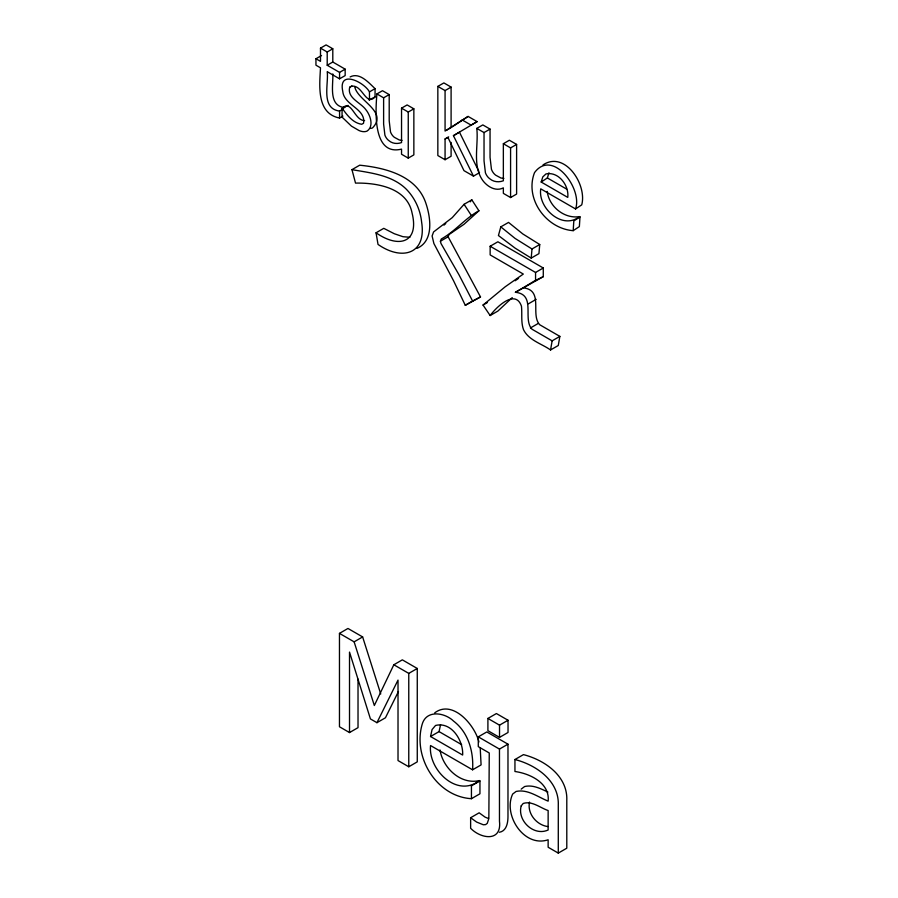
<?xml version="1.0" encoding="UTF-8"?>
<svg xmlns="http://www.w3.org/2000/svg" width="898" height="898" viewBox="0 0 898 898"><rect width="100%" height="100%" fill="white"/><g stroke="black" fill="none" stroke-linecap="round" stroke-linejoin="round"><path stroke-width="1.35" d="M579.491 216.609C562.507 230.382 537.734 208.022 540.742 188.849L575.551 208.942C582.847 188.726 552.562 148.249 534.534 172.607C524.365 198.66 546.13 228.687 573.193 230.663L573.811 220.975L579.985 216.901L579.491 216.609C564.314 219.146 548.936 206.45 547.219 191.397M579.985 216.901L579.367 226.588L573.193 230.663M531.212 258.096L531.998 248.982L539.732 244.514L522.849 233.974L508.537 222.412L500.803 226.868L498.435 235.534L515.115 248.129L531.212 258.096L538.935 253.64L539.732 244.514M529.551 802.06C526.946 813.543 536.667 825.161 547.926 826.575M515.418 292.288L543.279 276.663L543.279 267.997L497.874 241.787L490.151 246.243L490.151 254.909L523.309 274.058L505.147 286.821L483.045 305.051L490.151 315.546C496.179 307.318 515.362 288.449 521.457 306.184C522.288 313.986 520.806 322.135 523.512 329.678C528.686 340.297 541.516 343.62 550.553 349.962L552.135 340.847L559.858 336.38L539.732 324.75C530.078 314.48 544.166 290.076 523.141 287.831L515.418 292.288C536.432 294.544 522.355 318.936 531.998 329.218L552.135 340.847M559.858 336.38L558.287 345.494L550.553 349.962M430.546 736.517L432.061 729.58L435.541 725.472C451.559 721.341 463.536 740.872 462.65 755.05L430.546 736.517L439.055 731.601L440.57 724.675M350.13 76.936C359.582 71.907 368.854 82.863 375.061 88.644L375.061 96.928C365.711 106.862 362.534 84.053 351.387 86.264L349.681 87.297C346.931 98.129 360.738 102.507 365.913 109.758C370.38 115.236 374.208 126.461 366.934 131.164A21.53 12.437 60 0 1 359.043 130.547L351.444 126.124L342.071 117.133L342.071 108.433C351.444 98.567 354.317 120.635 364.588 120.568M541.18 182.036L542.807 176.884L545.984 173.931C558.646 171.282 569.209 185.56 567.761 197.392L541.18 182.036L547.353 177.961L548.981 172.809M472.775 301.414L458.957 274.743L440.997 243.515L440.402 241.225L441.288 239.003C455.185 231.314 465.085 218.36 478.926 210.783L471.82 199.839L464.086 204.306L452.244 217.642L433.588 231.942L432.106 235.983L433.891 243.515L453.625 280.894L465.276 305.286L480.509 296.946L448.124 236.769L449.022 234.546L464.019 224.287L478.926 210.783M349.513 732.566L349.513 652.094L370.425 718.916L376.936 722.688L398.016 680.1L398.016 760.561L408.77 766.769L417.267 761.863L417.267 668.482L402.338 659.85L393.829 664.767L374.331 705.502L354.126 641.846L339.466 633.382L339.466 726.763L349.513 732.566L358.021 727.649L358.021 679.101M398.465 691.471L385.444 717.771L376.936 722.688M470.215 201.848L471.82 199.839M434.744 712.832C452.794 699.194 474.941 725.258 478.926 741.984M443.982 225.117L445.756 223.546M512.253 297.597L497.874 311.078L490.151 315.546M543.032 164.895C564.876 150.348 587.281 184.696 581.724 204.867L575.551 208.942M521.177 789.14L524.612 786.536C532.783 784.549 540.708 788.657 547.892 792.081M515.149 280.76L518.55 278.369M479.51 172.652L473.482 176.131L453.434 135.665L477.119 121.623L468.116 116.426L445.071 131.063L445.071 90.575L437.842 86.399L437.842 155.545L445.071 159.732L451.099 156.252L451.099 142.412M452.233 126.843L468.116 116.426M523.141 287.831L534.692 280.816M342.924 116.111L339.567 118.042C316.163 113.462 319.598 85.231 320.496 67.81L315.95 65.184L315.95 58.752L320.496 61.367L320.496 48.133L326.086 44.9L332.799 48.773L332.799 62.018L345.158 69.157L345.158 75.589L339.567 78.822L327.209 71.683C328.848 83.896 320.541 108.579 339.567 111.071L342.924 109.141M320.496 48.133L327.209 52.005L332.799 48.773M315.95 58.752L321.551 55.519M327.209 52.005L327.209 65.251L332.799 62.018M327.209 65.251L339.567 72.379L345.158 69.157M349.681 87.297L351.915 86.006M369.471 100.161L369.471 91.877L375.061 88.644M342.071 108.433L348.02 105.414M376.891 93.931L383.614 97.815L383.614 124.047L384.894 135.104A7.296 4.221 60 0 0 388.845 140.593C392.37 143.691 397.23 144.174 401.541 142.569L401.541 108.164L407.142 104.931L413.855 108.815L413.855 154.883L408.253 158.115L401.541 154.243L401.541 149.124C371.996 156.432 375.701 109.04 376.891 93.931L382.492 90.709L389.204 94.582L389.204 120.815L390.495 131.871A7.296 4.221 60 0 0 394.447 137.372L399.318 139.987L402.035 140.346M369.112 99.959L375.061 96.928M383.614 97.815L389.204 94.582M437.842 86.399L443.87 82.919L451.099 87.095L451.099 127.583L446.284 130.367M445.071 90.575L451.099 87.095M401.541 108.164L408.253 112.037L413.855 108.815M409.903 237.263L403.022 236.713L394.312 233.738L383.772 228.339L376.049 232.795C399.026 248.903 419.456 242.606 412.07 213.017C407.142 187.749 377.003 182.687 355.518 183.102L351.96 169.655L359.694 165.198C384.714 167.735 415.089 175.121 425.203 201.332C430.591 216.003 434.565 240.754 416.941 248.398M445.071 159.732L445.071 138.977L448.697 136.889M477.119 121.623L471.091 125.103L462.088 119.905M453.434 135.665L459.462 132.186L478.903 171.417M476.793 128.392L484.033 132.567L484.033 160.843L485.414 172.753A7.869 4.546 60 0 0 489.668 178.668C493.462 182.002 498.704 182.53 503.351 180.79L503.351 143.725L509.379 140.245L516.608 144.421L516.608 194.069L510.58 197.549L503.351 193.373L503.351 187.862C495.685 191.824 487.255 186.604 482.686 180.375C472.146 165.232 478.679 145.33 476.793 128.392L482.821 124.912L490.05 129.088L490.05 157.363L491.442 169.273A7.869 4.546 60 0 0 495.696 175.189L500.961 178.017L503.868 178.399M484.033 132.567L490.05 129.088M503.351 143.725L510.58 147.901L516.608 144.421M440.402 241.225L448.124 236.769M465.276 305.286L471.899 301.459M490.151 246.243L535.556 272.453L543.279 267.997M483.045 305.051L487.457 302.503M528.451 303.805L536.173 299.337M530.415 327.961L538.149 323.505M339.466 633.382L347.964 628.465L362.635 636.929L380.73 693.963M354.126 641.846L362.635 636.929M393.829 664.767L408.77 673.388L417.267 668.482M487.906 718.445L496.403 713.54L508.032 720.252L508.032 732.476L499.524 737.393L487.906 730.68L487.906 718.445L499.524 725.157L508.032 720.252M478.286 736.854L499.468 749.089L499.468 821.142C501.993 842.201 480.868 838.945 470.631 828.27L470.631 817.73L476.602 822.052L483.315 824.768L485.616 824.6L487.244 823.376L488.849 818.594L489.253 752.973L478.286 746.642L478.286 736.854L486.795 731.949L507.976 744.173L507.976 816.237C508.021 822.366 506.719 831.088 499.367 832.255M499.468 749.089L507.976 744.173M472.584 769.81C473.785 751.884 468.419 732.364 453.58 721.116C444.712 712.428 426.157 709.487 422.116 724.484C412.687 757.093 436.518 796.593 471.439 798.692L479.947 793.787L479.947 780.923L479.352 780.587C457.003 798.367 428.009 769.541 430.546 745.542L472.584 769.81L481.092 764.905L480.217 748.101M514.947 759.528L523.455 754.623C544.592 760.034 567.772 775.984 566.795 800.275L566.795 848.195L558.287 853.1L548.139 847.241L548.139 839.776C524.073 847.937 502.745 814.924 512.668 794.057L516.103 791.452C527.665 788.927 537.992 797.054 548.139 801.139C550.07 783.056 529.932 773.548 514.947 771.505L514.947 759.528C536.095 764.939 559.263 780.89 558.287 805.18L558.287 853.1M470.844 785.492L471.439 785.84L479.947 780.923M470.631 817.73L479.139 812.813L485.111 817.146L488.467 818.505M445.071 138.977L447.922 137.416L463.974 170.642L473.482 176.131M472.999 300.819L480.509 296.946M535.915 280.221L543.279 276.663M479.352 780.587C460.573 784.942 442.781 767.768 439.986 749.942M344.765 107.614C328.039 105.908 333.439 84.906 332.799 73.928M351.96 169.655C370.605 172.921 391.651 174.987 405.952 188.861C414.809 197.717 420.309 209.661 421.622 222.098C426.763 254.729 401.44 260.835 378.024 244.424L376.049 232.795M547.353 177.961L566.683 189.13M439.055 731.601L461.639 744.644M531.998 248.982L515.115 238.441L500.803 226.868M369.471 91.877C363.937 81.853 337.962 69.191 342.767 91.383C344.069 105.493 366.148 108.613 363.522 123.295L361.714 124.272C353.049 123.015 347.212 115.314 342.43 108.636M464.086 204.306L471.192 215.239M354.699 86.578C357.236 100.744 388.464 111.374 372.524 127.931A21.53 12.437 60 0 1 370.245 128.425M535.556 272.453L535.556 281.119M510.58 147.901L510.58 197.549M499.524 725.157L499.524 737.393M471.439 785.84L471.439 798.692M408.77 673.388L408.77 766.769M408.253 112.037L408.253 158.115M339.567 72.379L339.567 78.822M339.567 111.071L339.567 118.042M521.21 805.876C517.012 820.536 533.805 836.599 548.139 829.988L548.139 810.546C540.203 807.863 531.953 800.556 523.208 803.463L521.21 805.876"/></g></svg>
